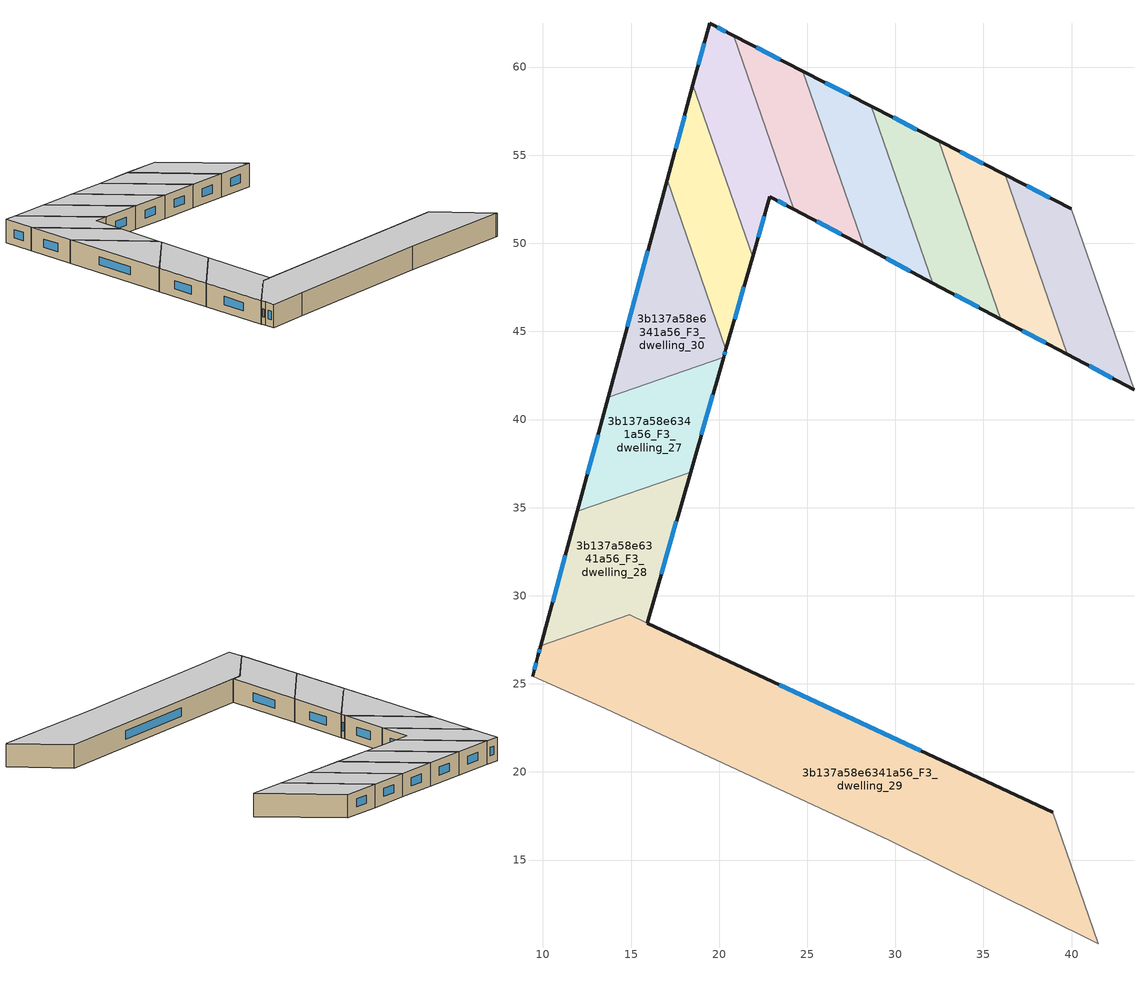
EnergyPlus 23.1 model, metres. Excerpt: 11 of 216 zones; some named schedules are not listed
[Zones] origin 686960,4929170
3b137a58e6341a56_F3_dwelling_20
 floor to 3b137a58e6341a56_F2_dwelling_20 (EU_floor_Construction): 39.97,51.96 43.54,41.68 39.76,43.69 36.22,53.89 z9
 wall outside (EU_wall_Construction): 39.97,51.96 36.22,53.89 / 39.76,43.69 43.54,41.68 z9:12
 wall to 3b137a58e6341a56_F3_dwelling_21 (EU_wall_Construction): 36.22,53.89 39.76,43.69 z9:12
 wall to 3b137a58e6341a56_F3_dwelling_19 (EU_wall_Construction): 43.54,41.68 39.97,51.96 z9:12
 window (EU_Window_Construction): 38.75,52.59 37.44,53.26 / 40.99,43.04 42.31,42.34 z9.98:11.02
 ceiling to 3b137a58e6341a56_F4_dwelling_20 (EU_floor_Construction): 43.54,41.68 39.97,51.96 36.22,53.89 39.76,43.69 z12
3b137a58e6341a56_F3_dwelling_21
 floor to 3b137a58e6341a56_F2_dwelling_21 (EU_floor_Construction): 36.22,53.89 39.76,43.69 35.97,45.7 32.46,55.82 z9
 wall outside (EU_wall_Construction): 36.22,53.89 32.46,55.82 / 35.97,45.7 39.76,43.69 z9:12
 wall to 3b137a58e6341a56_F3_dwelling_22 (EU_wall_Construction): 32.46,55.82 35.97,45.7 z9:12
 window (EU_Window_Construction): 35,54.51 33.68,55.19 / 37.21,45.05 38.53,44.34 z9.98:11.02
 ceiling to 3b137a58e6341a56_F4_dwelling_21 (EU_floor_Construction): 39.76,43.69 36.22,53.89 32.46,55.82 35.97,45.7 z12
3b137a58e6341a56_F3_dwelling_22
 floor to 3b137a58e6341a56_F2_dwelling_22 (EU_floor_Construction): 32.46,55.82 35.97,45.7 32.12,47.74 28.64,57.78 z9
 wall outside (EU_wall_Construction): 32.46,55.82 28.64,57.78 / 32.12,47.74 35.97,45.7 z9:12
 wall to 3b137a58e6341a56_F3_dwelling_23 (EU_wall_Construction): 28.64,57.78 32.12,47.74 z9:12
 window (EU_Window_Construction): 31.22,56.45 29.88,57.14 / 33.37,47.08 34.72,46.36 z9.98:11.02
 ceiling to 3b137a58e6341a56_F4_dwelling_22 (EU_floor_Construction): 35.97,45.7 32.46,55.82 28.64,57.78 32.12,47.74 z12
3b137a58e6341a56_F3_dwelling_23
 floor to 3b137a58e6341a56_F2_dwelling_23 (EU_floor_Construction): 28.64,57.78 32.12,47.74 28.2,49.82 24.75,59.77 z9
 wall outside (EU_wall_Construction): 28.64,57.78 24.75,59.77 / 28.2,49.82 32.12,47.74 z9:12
 wall to 3b137a58e6341a56_F3_dwelling_24 (EU_wall_Construction): 24.75,59.77 28.2,49.82 z9:12
 window (EU_Window_Construction): 27.37,58.43 26.01,59.12 / 29.48,49.14 30.85,48.42 z9.98:11.02
 ceiling to 3b137a58e6341a56_F4_dwelling_23 (EU_floor_Construction): 32.12,47.74 28.64,57.78 24.75,59.77 28.2,49.82 z12
3b137a58e6341a56_F3_dwelling_24
 floor to 3b137a58e6341a56_F2_dwelling_24 (EU_floor_Construction): 24.75,59.77 28.2,49.82 24.24,51.92 20.81,61.79 z9
 wall outside (EU_wall_Construction): 24.75,59.77 20.81,61.79 / 24.24,51.92 28.2,49.82 z9:12
 wall to 3b137a58e6341a56_F3_dwelling_25 (EU_wall_Construction): 20.81,61.79 24.24,51.92 z9:12
 window (EU_Window_Construction): 23.47,60.43 22.09,61.13 / 25.53,51.24 26.91,50.5 z9.98:11.02
 ceiling to 3b137a58e6341a56_F4_dwelling_24 (EU_floor_Construction): 28.2,49.82 24.75,59.77 20.81,61.79 24.24,51.92 z12
3b137a58e6341a56_F3_dwelling_25
 floor to 3b137a58e6341a56_F2_dwelling_25 (EU_floor_Construction): 20.81,61.79 24.24,51.92 22.88,52.64 21.9,49.23 18.51,58.99 19.46,62.48 z9
 wall outside (EU_wall_Construction): 21.9,49.23 22.88,52.64 24.24,51.92 / 20.81,61.79 19.46,62.48 18.51,58.99 z9:12
 wall to 3b137a58e6341a56_F3_dwelling_26 (EU_wall_Construction): 18.51,58.99 21.9,49.23 z9:12
 window (EU_Window_Construction): 22.22,50.34 22.56,51.53 / 19.15,61.35 18.82,60.12 / 20.37,62.02 19.9,62.26 / 23.32,52.41 23.8,52.16 z9.98:11.02
 ceiling to 3b137a58e6341a56_F4_dwelling_25 (EU_floor_Construction): 21.9,49.23 22.88,52.64 24.24,51.92 20.81,61.79 19.46,62.48 18.51,58.99 z12
3b137a58e6341a56_F3_dwelling_26
 floor to 3b137a58e6341a56_F2_dwelling_26 (EU_floor_Construction): 18.51,58.99 21.9,49.23 20.39,43.99 17.05,53.6 z9
 wall outside (EU_wall_Construction): 18.51,58.99 17.05,53.6 / 20.39,43.99 21.9,49.23 z9:12
 wall to 3b137a58e6341a56_F3_dwelling_30 (EU_wall_Construction): 17.05,53.6 20.39,43.99 z9:12
 window (EU_Window_Construction): 18.04,57.24 17.53,55.35 / 20.88,45.69 21.41,47.53 z9.98:11.02
 ceiling to 3b137a58e6341a56_F4_dwelling_26 (EU_floor_Construction): 20.39,43.99 21.9,49.23 18.51,58.99 17.05,53.6 z12
3b137a58e6341a56_F3_dwelling_27
 floor to 3b137a58e6341a56_F2_dwelling_27 (EU_floor_Construction): 20.25,43.53 18.38,37.02 11.94,34.78 13.7,41.25 z9
 wall outside (EU_wall_Construction): 13.7,41.25 11.94,34.78 / 18.38,37.02 20.25,43.53 z9:12
 wall to 3b137a58e6341a56_F3_dwelling_28 (EU_wall_Construction): 11.94,34.78 18.38,37.02 z9:12
 wall to 3b137a58e6341a56_F3_dwelling_30 (EU_wall_Construction): 20.25,43.53 13.7,41.25 z9:12
 window (EU_Window_Construction): 13.13,39.15 12.51,36.89 / 18.99,39.13 19.64,41.41 z9.98:11.02
 ceiling to 3b137a58e6341a56_F4_dwelling_27 (EU_floor_Construction): 18.38,37.02 20.25,43.53 13.7,41.25 11.94,34.78 z12
3b137a58e6341a56_F3_dwelling_28
 floor to 3b137a58e6341a56_F2_dwelling_28 (EU_floor_Construction): 18.38,37.02 15.91,28.45 14.92,28.91 9.87,27.16 11.94,34.78 z9
 wall outside (EU_wall_Construction): 11.94,34.78 9.87,27.16 / 15.91,28.45 18.38,37.02 z9:12
 wall to 3b137a58e6341a56_F3_dwelling_29 (EU_wall_Construction): 9.87,27.16 14.91,28.91 / 14.92,28.91 15.91,28.45 z9:12
 window (EU_Window_Construction): 11.27,32.3 10.54,29.64 / 16.71,31.23 17.58,34.23 z9.98:11.02
 ceiling to 3b137a58e6341a56_F4_dwelling_28 (EU_floor_Construction): 15.91,28.45 18.38,37.02 11.94,34.78 9.87,27.16 14.92,28.91 z12
3b137a58e6341a56_F3_dwelling_29
 floor to 3b137a58e6341a56_F2_dwelling_29 (EU_floor_Construction): 38.93,17.7 41.52,10.25 41.39,10.32 29.66,16.13 13.56,23.58 9.41,25.42 9.71,26.57 9.87,27.16 14.91,28.91 z9
 wall outside (EU_wall_Construction): 9.87,27.16 9.71,26.57 9.41,25.42 / 38.93,17.7 15.91,28.45 z9:12
 wall adiabatic (EU_wall_Construction): 9.41,25.42 13.56,23.58 29.66,16.13 41.39,10.32 41.52,10.25 z9:12
 wall to 3b137a58e6341a56_F3_dwelling_17 (EU_wall_Construction): 41.52,10.25 38.93,17.7 z9:12
 window (EU_Window_Construction): 9.61,26.19 9.51,25.8 / 9.82,26.97 9.76,26.76 / 31.45,21.2 23.4,24.95 z9.98:11.02
 ceiling to 3b137a58e6341a56_F4_dwelling_29 (EU_floor_Construction): 41.52,10.25 38.93,17.7 14.91,28.91 9.87,27.16 9.71,26.57 9.41,25.42 13.56,23.58 29.66,16.13 41.39,10.32 z12
3b137a58e6341a56_F3_dwelling_30
 floor to 3b137a58e6341a56_F2_dwelling_30 (EU_floor_Construction): 17.05,53.6 20.39,43.99 20.25,43.53 13.7,41.25 z9
 wall outside (EU_wall_Construction): 17.05,53.6 13.7,41.25 / 20.25,43.53 20.39,43.99 z9:12
 window (EU_Window_Construction): 15.96,49.59 14.79,45.27 / 20.3,43.68 20.34,43.84 z9.98:11.02
 ceiling to 3b137a58e6341a56_F4_dwelling_30 (EU_floor_Construction): 20.25,43.53 20.39,43.99 17.05,53.6 13.7,41.25 z12
[Building]
EU S2 Campaign: North Axis=0; Terrain=City; Solar Distribution=FullExterior
[Site:Location]
Bologna: Latitude=44.5; Longitude=11.25; Time Zone=1; Elevation=37
[SizingPeriod:WeatherFileDays]
AnnualSizingPeriod: Begin Month=1; Begin Day of Month=1; End Month=12; End Day of Month=31; Day of Week for Start Day=Monday; Use Weather File Daylight Saving Period=No; Use Weather File Rain and Snow Indicators=No
[MATERIAL]
EU_InternalMass_Material: Roughness=MediumRough; Thickness=0.1; Conductivity=1; Density=1800; Specific Heat=900; Thermal Absorptance=0.9; Solar Absorptance=0.7; Visible Absorptance=0.7
[MATERIAL:NOMASS] Roughness=MediumRough; Thermal Absorptance=0.9; Solar Absorptance=0.7; Visible Absorptance=0.7
Name | Thermal Resistance
EU_wall_NoMass | 0.905828
EU_floor_NoMass | 0.67114
[WINDOWMATERIAL:SIMPLEGLAZINGSYSTEM]
EU_Window_SimpleGlazing: UFactor=4.52486; Solar Heat Gain Coefficient=0.85; Visible Transmittance=0.85
[CONSTRUCTION]
EU_wall_Construction: EU_wall_NoMass
EU_floor_Construction: EU_floor_NoMass
EU_Window_Construction: EU_Window_SimpleGlazing
EU_InternalMass_Construction: EU_InternalMass_Material
[ZONE] Type=1; Multiplier=1; Ceiling Height=autocalculate; Floor Area=autocalculate; Part of Total Floor Area=Yes
Name | Volume
3b137a58e6341a56_F0_dwelling_0; 3b137a58e6341a56_F1_dwelling_0; 3b137a58e6341a56_F2_dwelling_0; 3b137a58e6341a56_F3_dwelling_0; 3b137a58e6341a56_F4_dwelling_0; 3b137a58e6341a56_F5_dwelling_0 | 167.907
3b137a58e6341a56_F6_dwelling_0 | 108.262
3b137a58e6341a56_F0_dwelling_1; 3b137a58e6341a56_F1_dwelling_1; 3b137a58e6341a56_F2_dwelling_1; 3b137a58e6341a56_F3_dwelling_1; 3b137a58e6341a56_F4_dwelling_1; 3b137a58e6341a56_F5_dwelling_1 | 167.912
3b137a58e6341a56_F6_dwelling_1 | 106.897
3b137a58e6341a56_F6_dwelling_10 | 123.267
3b137a58e6341a56_F0_dwelling_2; 3b137a58e6341a56_F1_dwelling_2; 3b137a58e6341a56_F2_dwelling_2; 3b137a58e6341a56_F3_dwelling_2; 3b137a58e6341a56_F4_dwelling_2; 3b137a58e6341a56_F5_dwelling_2 | 167.9
3b137a58e6341a56_F6_dwelling_2 | 112.59
3b137a58e6341a56_F3_dwelling_20 | 94.6941
3b137a58e6341a56_F3_dwelling_21 | 94.1689
3b137a58e6341a56_F3_dwelling_22 | 95.0647
3b137a58e6341a56_F3_dwelling_23 | 95.7393
3b137a58e6341a56_F3_dwelling_24 | 96.1509
3b137a58e6341a56_F3_dwelling_25 | 96.5222
3b137a58e6341a56_F3_dwelling_26 | 96.739
3b137a58e6341a56_F3_dwelling_27 | 114.238
3b137a58e6341a56_F3_dwelling_28 | 133.433
3b137a58e6341a56_F3_dwelling_29 | 514.441
3b137a58e6341a56_F0_dwelling_3; 3b137a58e6341a56_F1_dwelling_3; 3b137a58e6341a56_F2_dwelling_3; 3b137a58e6341a56_F3_dwelling_3; 3b137a58e6341a56_F4_dwelling_3; 3b137a58e6341a56_F5_dwelling_3; 3b137a58e6341a56_F0_dwelling_5; 3b137a58e6341a56_F1_dwelling_5; 3b137a58e6341a56_F2_dwelling_5; 3b137a58e6341a56_F3_dwelling_5; 3b137a58e6341a56_F4_dwelling_5; 3b137a58e6341a56_F5_dwelling_5 | 167.914
3b137a58e6341a56_F6_dwelling_3 | 113.398
3b137a58e6341a56_F3_dwelling_30 | 114.262
3b137a58e6341a56_F0_dwelling_4; 3b137a58e6341a56_F1_dwelling_4; 3b137a58e6341a56_F2_dwelling_4; 3b137a58e6341a56_F3_dwelling_4; 3b137a58e6341a56_F4_dwelling_4; 3b137a58e6341a56_F5_dwelling_4 | 167.882
3b137a58e6341a56_F6_dwelling_4 | 121.302
3b137a58e6341a56_F6_dwelling_5 | 120.108
3b137a58e6341a56_F0_dwelling_6; 3b137a58e6341a56_F1_dwelling_6; 3b137a58e6341a56_F2_dwelling_6; 3b137a58e6341a56_F3_dwelling_6; 3b137a58e6341a56_F4_dwelling_6; 3b137a58e6341a56_F5_dwelling_6 | 167.893
3b137a58e6341a56_F6_dwelling_6 | 120.806
3b137a58e6341a56_F0_dwelling_7; 3b137a58e6341a56_F1_dwelling_7; 3b137a58e6341a56_F2_dwelling_7; 3b137a58e6341a56_F3_dwelling_7; 3b137a58e6341a56_F4_dwelling_7; 3b137a58e6341a56_F5_dwelling_7 | 167.877
3b137a58e6341a56_F6_dwelling_7 | 117.447
3b137a58e6341a56_F6_dwelling_8 | 120.493
3b137a58e6341a56_F6_dwelling_9 | 118.754
[INTERNALMASS] Construction=EU_InternalMass_Construction
Name | Zone or ZoneList | Surface Area
3b137a58e6341a56_F0_dwelling_0_EU_InternalMass | 3b137a58e6341a56_F0_dwelling_0 | 55.9705
3b137a58e6341a56_F0_dwelling_1_EU_InternalMass | 3b137a58e6341a56_F0_dwelling_1 | 55.9655
3b137a58e6341a56_F0_dwelling_2_EU_InternalMass | 3b137a58e6341a56_F0_dwelling_2 | 55.9679
3b137a58e6341a56_F0_dwelling_3_EU_InternalMass | 3b137a58e6341a56_F0_dwelling_3 | 55.9704
3b137a58e6341a56_F0_dwelling_4_EU_InternalMass | 3b137a58e6341a56_F0_dwelling_4 | 55.9579
3b137a58e6341a56_F0_dwelling_5_EU_InternalMass | 3b137a58e6341a56_F0_dwelling_5 | 55.9728
3b137a58e6341a56_F0_dwelling_6_EU_InternalMass | 3b137a58e6341a56_F0_dwelling_6 | 55.9654
3b137a58e6341a56_F0_dwelling_7_EU_InternalMass | 3b137a58e6341a56_F0_dwelling_7 | 55.9592
3b137a58e6341a56_F1_dwelling_0_EU_InternalMass | 3b137a58e6341a56_F1_dwelling_0 | 55.9705
3b137a58e6341a56_F1_dwelling_1_EU_InternalMass | 3b137a58e6341a56_F1_dwelling_1 | 55.9655
3b137a58e6341a56_F1_dwelling_2_EU_InternalMass | 3b137a58e6341a56_F1_dwelling_2 | 55.9679
3b137a58e6341a56_F1_dwelling_3_EU_InternalMass | 3b137a58e6341a56_F1_dwelling_3 | 55.9704
3b137a58e6341a56_F1_dwelling_4_EU_InternalMass | 3b137a58e6341a56_F1_dwelling_4 | 55.9579
3b137a58e6341a56_F1_dwelling_5_EU_InternalMass | 3b137a58e6341a56_F1_dwelling_5 | 55.9728
3b137a58e6341a56_F1_dwelling_6_EU_InternalMass | 3b137a58e6341a56_F1_dwelling_6 | 55.9654
3b137a58e6341a56_F1_dwelling_7_EU_InternalMass | 3b137a58e6341a56_F1_dwelling_7 | 55.9592
3b137a58e6341a56_F2_dwelling_0_EU_InternalMass | 3b137a58e6341a56_F2_dwelling_0 | 55.9705
3b137a58e6341a56_F2_dwelling_1_EU_InternalMass | 3b137a58e6341a56_F2_dwelling_1 | 55.9655
3b137a58e6341a56_F2_dwelling_2_EU_InternalMass | 3b137a58e6341a56_F2_dwelling_2 | 55.9679
3b137a58e6341a56_F2_dwelling_3_EU_InternalMass | 3b137a58e6341a56_F2_dwelling_3 | 55.9704
3b137a58e6341a56_F2_dwelling_4_EU_InternalMass | 3b137a58e6341a56_F2_dwelling_4 | 55.9579
3b137a58e6341a56_F2_dwelling_5_EU_InternalMass | 3b137a58e6341a56_F2_dwelling_5 | 55.9728
3b137a58e6341a56_F2_dwelling_6_EU_InternalMass | 3b137a58e6341a56_F2_dwelling_6 | 55.9654
3b137a58e6341a56_F2_dwelling_7_EU_InternalMass | 3b137a58e6341a56_F2_dwelling_7 | 55.9592
3b137a58e6341a56_F3_dwelling_0_EU_InternalMass | 3b137a58e6341a56_F3_dwelling_0 | 55.9705
3b137a58e6341a56_F3_dwelling_1_EU_InternalMass | 3b137a58e6341a56_F3_dwelling_1 | 55.9655
3b137a58e6341a56_F3_dwelling_2_EU_InternalMass | 3b137a58e6341a56_F3_dwelling_2 | 55.9679
3b137a58e6341a56_F3_dwelling_3_EU_InternalMass | 3b137a58e6341a56_F3_dwelling_3 | 55.9704
3b137a58e6341a56_F3_dwelling_4_EU_InternalMass | 3b137a58e6341a56_F3_dwelling_4 | 55.9579
3b137a58e6341a56_F3_dwelling_5_EU_InternalMass | 3b137a58e6341a56_F3_dwelling_5 | 55.9728
3b137a58e6341a56_F3_dwelling_6_EU_InternalMass | 3b137a58e6341a56_F3_dwelling_6 | 55.9654
3b137a58e6341a56_F3_dwelling_7_EU_InternalMass | 3b137a58e6341a56_F3_dwelling_7 | 55.9592
3b137a58e6341a56_F3_dwelling_20_EU_InternalMass | 3b137a58e6341a56_F3_dwelling_20 | 31.5648
3b137a58e6341a56_F3_dwelling_21_EU_InternalMass | 3b137a58e6341a56_F3_dwelling_21 | 31.3897
3b137a58e6341a56_F3_dwelling_22_EU_InternalMass | 3b137a58e6341a56_F3_dwelling_22 | 31.6881
3b137a58e6341a56_F3_dwelling_23_EU_InternalMass | 3b137a58e6341a56_F3_dwelling_23 | 31.9131
3b137a58e6341a56_F3_dwelling_24_EU_InternalMass | 3b137a58e6341a56_F3_dwelling_24 | 32.0505
3b137a58e6341a56_F3_dwelling_25_EU_InternalMass | 3b137a58e6341a56_F3_dwelling_25 | 32.1735
3b137a58e6341a56_F3_dwelling_26_EU_InternalMass | 3b137a58e6341a56_F3_dwelling_26 | 32.2462
3b137a58e6341a56_F3_dwelling_27_EU_InternalMass | 3b137a58e6341a56_F3_dwelling_27 | 38.0775
3b137a58e6341a56_F3_dwelling_28_EU_InternalMass | 3b137a58e6341a56_F3_dwelling_28 | 44.4776
3b137a58e6341a56_F3_dwelling_29_EU_InternalMass | 3b137a58e6341a56_F3_dwelling_29 | 171.512
3b137a58e6341a56_F3_dwelling_30_EU_InternalMass | 3b137a58e6341a56_F3_dwelling_30 | 38.0895
3b137a58e6341a56_F4_dwelling_0_EU_InternalMass | 3b137a58e6341a56_F4_dwelling_0 | 55.9705
3b137a58e6341a56_F4_dwelling_1_EU_InternalMass | 3b137a58e6341a56_F4_dwelling_1 | 55.9655
3b137a58e6341a56_F4_dwelling_2_EU_InternalMass | 3b137a58e6341a56_F4_dwelling_2 | 55.9679
3b137a58e6341a56_F4_dwelling_3_EU_InternalMass | 3b137a58e6341a56_F4_dwelling_3 | 55.9704
3b137a58e6341a56_F4_dwelling_4_EU_InternalMass | 3b137a58e6341a56_F4_dwelling_4 | 55.9579
3b137a58e6341a56_F4_dwelling_5_EU_InternalMass | 3b137a58e6341a56_F4_dwelling_5 | 55.9728
3b137a58e6341a56_F4_dwelling_6_EU_InternalMass | 3b137a58e6341a56_F4_dwelling_6 | 55.9654
3b137a58e6341a56_F4_dwelling_7_EU_InternalMass | 3b137a58e6341a56_F4_dwelling_7 | 55.9592
3b137a58e6341a56_F5_dwelling_0_EU_InternalMass | 3b137a58e6341a56_F5_dwelling_0 | 55.9705
3b137a58e6341a56_F5_dwelling_1_EU_InternalMass | 3b137a58e6341a56_F5_dwelling_1 | 55.9655
3b137a58e6341a56_F5_dwelling_2_EU_InternalMass | 3b137a58e6341a56_F5_dwelling_2 | 55.9679
3b137a58e6341a56_F5_dwelling_3_EU_InternalMass | 3b137a58e6341a56_F5_dwelling_3 | 55.9704
3b137a58e6341a56_F5_dwelling_4_EU_InternalMass | 3b137a58e6341a56_F5_dwelling_4 | 55.9579
3b137a58e6341a56_F5_dwelling_5_EU_InternalMass | 3b137a58e6341a56_F5_dwelling_5 | 55.9728
3b137a58e6341a56_F5_dwelling_6_EU_InternalMass | 3b137a58e6341a56_F5_dwelling_6 | 55.9654
3b137a58e6341a56_F5_dwelling_7_EU_InternalMass | 3b137a58e6341a56_F5_dwelling_7 | 55.9592
3b137a58e6341a56_F6_dwelling_0_EU_InternalMass | 3b137a58e6341a56_F6_dwelling_0 | 36.0814
3b137a58e6341a56_F6_dwelling_1_EU_InternalMass | 3b137a58e6341a56_F6_dwelling_1 | 35.634
3b137a58e6341a56_F6_dwelling_2_EU_InternalMass | 3b137a58e6341a56_F6_dwelling_2 | 37.5308
3b137a58e6341a56_F6_dwelling_3_EU_InternalMass | 3b137a58e6341a56_F6_dwelling_3 | 37.8028
3b137a58e6341a56_F6_dwelling_4_EU_InternalMass | 3b137a58e6341a56_F6_dwelling_4 | 40.4342
3b137a58e6341a56_F6_dwelling_5_EU_InternalMass | 3b137a58e6341a56_F6_dwelling_5 | 40.0361
3b137a58e6341a56_F6_dwelling_6_EU_InternalMass | 3b137a58e6341a56_F6_dwelling_6 | 40.2693
3b137a58e6341a56_F6_dwelling_7_EU_InternalMass | 3b137a58e6341a56_F6_dwelling_7 | 39.1488
3b137a58e6341a56_F6_dwelling_8_EU_InternalMass | 3b137a58e6341a56_F6_dwelling_8 | 40.1645
3b137a58e6341a56_F6_dwelling_9_EU_InternalMass | 3b137a58e6341a56_F6_dwelling_9 | 39.5847
3b137a58e6341a56_F6_dwelling_10_EU_InternalMass | 3b137a58e6341a56_F6_dwelling_10 | 41.0892
[OTHEREQUIPMENT] Fuel Type=Electricity; Design Level Calculation Method=Watts/Area; Power per Zone Floor Area=1; Fraction Latent=0; Fraction Radiant=0; Fraction Lost=0; Carbon Dioxide Generation Rate=0; EndUse Subcategory=EU_Step8_InternalGains
Name | Zone or ZoneList or Space or SpaceList | Schedule
EU_Step8_InternalGain_3b137a58e6341a56_F0_dwelling_0_f000 | 3b137a58e6341a56_F0_dwelling_0 | EU_Step8_GainSchedule_3b137a58e6341a56_F0_dwelling_0_f000
EU_Step8_InternalGain_3b137a58e6341a56_F0_dwelling_1_f000 | 3b137a58e6341a56_F0_dwelling_1 | EU_Step8_GainSchedule_3b137a58e6341a56_F0_dwelling_1_f000
EU_Step8_InternalGain_3b137a58e6341a56_F0_dwelling_2_f000 | 3b137a58e6341a56_F0_dwelling_2 | EU_Step8_GainSchedule_3b137a58e6341a56_F0_dwelling_2_f000
EU_Step8_InternalGain_3b137a58e6341a56_F0_dwelling_3_f000 | 3b137a58e6341a56_F0_dwelling_3 | EU_Step8_GainSchedule_3b137a58e6341a56_F0_dwelling_3_f000
EU_Step8_InternalGain_3b137a58e6341a56_F0_dwelling_4_f000 | 3b137a58e6341a56_F0_dwelling_4 | EU_Step8_GainSchedule_3b137a58e6341a56_F0_dwelling_4_f000
EU_Step8_InternalGain_3b137a58e6341a56_F0_dwelling_5_f000 | 3b137a58e6341a56_F0_dwelling_5 | EU_Step8_GainSchedule_3b137a58e6341a56_F0_dwelling_5_f000
EU_Step8_InternalGain_3b137a58e6341a56_F0_dwelling_6_f000 | 3b137a58e6341a56_F0_dwelling_6 | EU_Step8_GainSchedule_3b137a58e6341a56_F0_dwelling_6_f000
EU_Step8_InternalGain_3b137a58e6341a56_F0_dwelling_7_f000 | 3b137a58e6341a56_F0_dwelling_7 | EU_Step8_GainSchedule_3b137a58e6341a56_F0_dwelling_7_f000
EU_Step8_InternalGain_3b137a58e6341a56_F1_dwelling_0_f000 | 3b137a58e6341a56_F1_dwelling_0 | EU_Step8_GainSchedule_3b137a58e6341a56_F1_dwelling_0_f000
EU_Step8_InternalGain_3b137a58e6341a56_F1_dwelling_1_f000 | 3b137a58e6341a56_F1_dwelling_1 | EU_Step8_GainSchedule_3b137a58e6341a56_F1_dwelling_1_f000
EU_Step8_InternalGain_3b137a58e6341a56_F1_dwelling_2_f000 | 3b137a58e6341a56_F1_dwelling_2 | EU_Step8_GainSchedule_3b137a58e6341a56_F1_dwelling_2_f000
EU_Step8_InternalGain_3b137a58e6341a56_F1_dwelling_3_f000 | 3b137a58e6341a56_F1_dwelling_3 | EU_Step8_GainSchedule_3b137a58e6341a56_F1_dwelling_3_f000
EU_Step8_InternalGain_3b137a58e6341a56_F1_dwelling_4_f000 | 3b137a58e6341a56_F1_dwelling_4 | EU_Step8_GainSchedule_3b137a58e6341a56_F1_dwelling_4_f000
EU_Step8_InternalGain_3b137a58e6341a56_F1_dwelling_5_f000 | 3b137a58e6341a56_F1_dwelling_5 | EU_Step8_GainSchedule_3b137a58e6341a56_F1_dwelling_5_f000
EU_Step8_InternalGain_3b137a58e6341a56_F1_dwelling_6_f000 | 3b137a58e6341a56_F1_dwelling_6 | EU_Step8_GainSchedule_3b137a58e6341a56_F1_dwelling_6_f000
EU_Step8_InternalGain_3b137a58e6341a56_F1_dwelling_7_f000 | 3b137a58e6341a56_F1_dwelling_7 | EU_Step8_GainSchedule_3b137a58e6341a56_F1_dwelling_7_f000
EU_Step8_InternalGain_3b137a58e6341a56_F2_dwelling_0_f000 | 3b137a58e6341a56_F2_dwelling_0 | EU_Step8_GainSchedule_3b137a58e6341a56_F2_dwelling_0_f000
EU_Step8_InternalGain_3b137a58e6341a56_F2_dwelling_1_f000 | 3b137a58e6341a56_F2_dwelling_1 | EU_Step8_GainSchedule_3b137a58e6341a56_F2_dwelling_1_f000
EU_Step8_InternalGain_3b137a58e6341a56_F2_dwelling_2_f000 | 3b137a58e6341a56_F2_dwelling_2 | EU_Step8_GainSchedule_3b137a58e6341a56_F2_dwelling_2_f000
EU_Step8_InternalGain_3b137a58e6341a56_F2_dwelling_3_f000 | 3b137a58e6341a56_F2_dwelling_3 | EU_Step8_GainSchedule_3b137a58e6341a56_F2_dwelling_3_f000
EU_Step8_InternalGain_3b137a58e6341a56_F2_dwelling_4_f000 | 3b137a58e6341a56_F2_dwelling_4 | EU_Step8_GainSchedule_3b137a58e6341a56_F2_dwelling_4_f000
EU_Step8_InternalGain_3b137a58e6341a56_F2_dwelling_5_f000 | 3b137a58e6341a56_F2_dwelling_5 | EU_Step8_GainSchedule_3b137a58e6341a56_F2_dwelling_5_f000
EU_Step8_InternalGain_3b137a58e6341a56_F2_dwelling_6_f000 | 3b137a58e6341a56_F2_dwelling_6 | EU_Step8_GainSchedule_3b137a58e6341a56_F2_dwelling_6_f000
EU_Step8_InternalGain_3b137a58e6341a56_F2_dwelling_7_f000 | 3b137a58e6341a56_F2_dwelling_7 | EU_Step8_GainSchedule_3b137a58e6341a56_F2_dwelling_7_f000
EU_Step8_InternalGain_3b137a58e6341a56_F3_dwelling_0_f000 | 3b137a58e6341a56_F3_dwelling_0 | EU_Step8_GainSchedule_3b137a58e6341a56_F3_dwelling_0_f000
EU_Step8_InternalGain_3b137a58e6341a56_F3_dwelling_1_f000 | 3b137a58e6341a56_F3_dwelling_1 | EU_Step8_GainSchedule_3b137a58e6341a56_F3_dwelling_1_f000
EU_Step8_InternalGain_3b137a58e6341a56_F3_dwelling_2_f000 | 3b137a58e6341a56_F3_dwelling_2 | EU_Step8_GainSchedule_3b137a58e6341a56_F3_dwelling_2_f000
EU_Step8_InternalGain_3b137a58e6341a56_F3_dwelling_3_f000 | 3b137a58e6341a56_F3_dwelling_3 | EU_Step8_GainSchedule_3b137a58e6341a56_F3_dwelling_3_f000
EU_Step8_InternalGain_3b137a58e6341a56_F3_dwelling_4_f000 | 3b137a58e6341a56_F3_dwelling_4 | EU_Step8_GainSchedule_3b137a58e6341a56_F3_dwelling_4_f000
EU_Step8_InternalGain_3b137a58e6341a56_F3_dwelling_5_f000 | 3b137a58e6341a56_F3_dwelling_5 | EU_Step8_GainSchedule_3b137a58e6341a56_F3_dwelling_5_f000
EU_Step8_InternalGain_3b137a58e6341a56_F3_dwelling_6_f000 | 3b137a58e6341a56_F3_dwelling_6 | EU_Step8_GainSchedule_3b137a58e6341a56_F3_dwelling_6_f000
EU_Step8_InternalGain_3b137a58e6341a56_F3_dwelling_7_f000 | 3b137a58e6341a56_F3_dwelling_7 | EU_Step8_GainSchedule_3b137a58e6341a56_F3_dwelling_7_f000
EU_Step8_InternalGain_3b137a58e6341a56_F3_dwelling_20_f000 | 3b137a58e6341a56_F3_dwelling_20 | EU_Step8_GainSchedule_3b137a58e6341a56_F3_dwelling_20_f000
EU_Step8_InternalGain_3b137a58e6341a56_F3_dwelling_21_f000 | 3b137a58e6341a56_F3_dwelling_21 | EU_Step8_GainSchedule_3b137a58e6341a56_F3_dwelling_21_f000
EU_Step8_InternalGain_3b137a58e6341a56_F3_dwelling_22_f000 | 3b137a58e6341a56_F3_dwelling_22 | EU_Step8_GainSchedule_3b137a58e6341a56_F3_dwelling_22_f000
EU_Step8_InternalGain_3b137a58e6341a56_F3_dwelling_23_f000 | 3b137a58e6341a56_F3_dwelling_23 | EU_Step8_GainSchedule_3b137a58e6341a56_F3_dwelling_23_f000
EU_Step8_InternalGain_3b137a58e6341a56_F3_dwelling_24_f000 | 3b137a58e6341a56_F3_dwelling_24 | EU_Step8_GainSchedule_3b137a58e6341a56_F3_dwelling_24_f000
EU_Step8_InternalGain_3b137a58e6341a56_F3_dwelling_25_f000 | 3b137a58e6341a56_F3_dwelling_25 | EU_Step8_GainSchedule_3b137a58e6341a56_F3_dwelling_25_f000
EU_Step8_InternalGain_3b137a58e6341a56_F3_dwelling_26_f000 | 3b137a58e6341a56_F3_dwelling_26 | EU_Step8_GainSchedule_3b137a58e6341a56_F3_dwelling_26_f000
EU_Step8_InternalGain_3b137a58e6341a56_F3_dwelling_27_f000 | 3b137a58e6341a56_F3_dwelling_27 | EU_Step8_GainSchedule_3b137a58e6341a56_F3_dwelling_27_f000
EU_Step8_InternalGain_3b137a58e6341a56_F3_dwelling_28_f000 | 3b137a58e6341a56_F3_dwelling_28 | EU_Step8_GainSchedule_3b137a58e6341a56_F3_dwelling_28_f000
EU_Step8_InternalGain_3b137a58e6341a56_F3_dwelling_29_f000 | 3b137a58e6341a56_F3_dwelling_29 | EU_Step8_GainSchedule_3b137a58e6341a56_F3_dwelling_29_f000
EU_Step8_InternalGain_3b137a58e6341a56_F3_dwelling_30_f000 | 3b137a58e6341a56_F3_dwelling_30 | EU_Step8_GainSchedule_3b137a58e6341a56_F3_dwelling_30_f000
EU_Step8_InternalGain_3b137a58e6341a56_F4_dwelling_0_f000 | 3b137a58e6341a56_F4_dwelling_0 | EU_Step8_GainSchedule_3b137a58e6341a56_F4_dwelling_0_f000
EU_Step8_InternalGain_3b137a58e6341a56_F4_dwelling_1_f000 | 3b137a58e6341a56_F4_dwelling_1 | EU_Step8_GainSchedule_3b137a58e6341a56_F4_dwelling_1_f000
EU_Step8_InternalGain_3b137a58e6341a56_F4_dwelling_2_f000 | 3b137a58e6341a56_F4_dwelling_2 | EU_Step8_GainSchedule_3b137a58e6341a56_F4_dwelling_2_f000
EU_Step8_InternalGain_3b137a58e6341a56_F4_dwelling_3_f000 | 3b137a58e6341a56_F4_dwelling_3 | EU_Step8_GainSchedule_3b137a58e6341a56_F4_dwelling_3_f000
EU_Step8_InternalGain_3b137a58e6341a56_F4_dwelling_4_f000 | 3b137a58e6341a56_F4_dwelling_4 | EU_Step8_GainSchedule_3b137a58e6341a56_F4_dwelling_4_f000
EU_Step8_InternalGain_3b137a58e6341a56_F4_dwelling_5_f000 | 3b137a58e6341a56_F4_dwelling_5 | EU_Step8_GainSchedule_3b137a58e6341a56_F4_dwelling_5_f000
EU_Step8_InternalGain_3b137a58e6341a56_F4_dwelling_6_f000 | 3b137a58e6341a56_F4_dwelling_6 | EU_Step8_GainSchedule_3b137a58e6341a56_F4_dwelling_6_f000
EU_Step8_InternalGain_3b137a58e6341a56_F4_dwelling_7_f000 | 3b137a58e6341a56_F4_dwelling_7 | EU_Step8_GainSchedule_3b137a58e6341a56_F4_dwelling_7_f000
EU_Step8_InternalGain_3b137a58e6341a56_F5_dwelling_0_f000 | 3b137a58e6341a56_F5_dwelling_0 | EU_Step8_GainSchedule_3b137a58e6341a56_F5_dwelling_0_f000
EU_Step8_InternalGain_3b137a58e6341a56_F5_dwelling_1_f000 | 3b137a58e6341a56_F5_dwelling_1 | EU_Step8_GainSchedule_3b137a58e6341a56_F5_dwelling_1_f000
EU_Step8_InternalGain_3b137a58e6341a56_F5_dwelling_2_f000 | 3b137a58e6341a56_F5_dwelling_2 | EU_Step8_GainSchedule_3b137a58e6341a56_F5_dwelling_2_f000
EU_Step8_InternalGain_3b137a58e6341a56_F5_dwelling_3_f000 | 3b137a58e6341a56_F5_dwelling_3 | EU_Step8_GainSchedule_3b137a58e6341a56_F5_dwelling_3_f000
EU_Step8_InternalGain_3b137a58e6341a56_F5_dwelling_4_f000 | 3b137a58e6341a56_F5_dwelling_4 | EU_Step8_GainSchedule_3b137a58e6341a56_F5_dwelling_4_f000
EU_Step8_InternalGain_3b137a58e6341a56_F5_dwelling_5_f000 | 3b137a58e6341a56_F5_dwelling_5 | EU_Step8_GainSchedule_3b137a58e6341a56_F5_dwelling_5_f000
EU_Step8_InternalGain_3b137a58e6341a56_F5_dwelling_6_f000 | 3b137a58e6341a56_F5_dwelling_6 | EU_Step8_GainSchedule_3b137a58e6341a56_F5_dwelling_6_f000
EU_Step8_InternalGain_3b137a58e6341a56_F5_dwelling_7_f000 | 3b137a58e6341a56_F5_dwelling_7 | EU_Step8_GainSchedule_3b137a58e6341a56_F5_dwelling_7_f000
EU_Step8_InternalGain_3b137a58e6341a56_F6_dwelling_0_f000 | 3b137a58e6341a56_F6_dwelling_0 | EU_Step8_GainSchedule_3b137a58e6341a56_F6_dwelling_0_f000
EU_Step8_InternalGain_3b137a58e6341a56_F6_dwelling_1_f000 | 3b137a58e6341a56_F6_dwelling_1 | EU_Step8_GainSchedule_3b137a58e6341a56_F6_dwelling_1_f000
EU_Step8_InternalGain_3b137a58e6341a56_F6_dwelling_2_f000 | 3b137a58e6341a56_F6_dwelling_2 | EU_Step8_GainSchedule_3b137a58e6341a56_F6_dwelling_2_f000
EU_Step8_InternalGain_3b137a58e6341a56_F6_dwelling_3_f000 | 3b137a58e6341a56_F6_dwelling_3 | EU_Step8_GainSchedule_3b137a58e6341a56_F6_dwelling_3_f000
EU_Step8_InternalGain_3b137a58e6341a56_F6_dwelling_4_f000 | 3b137a58e6341a56_F6_dwelling_4 | EU_Step8_GainSchedule_3b137a58e6341a56_F6_dwelling_4_f000
EU_Step8_InternalGain_3b137a58e6341a56_F6_dwelling_5_f000 | 3b137a58e6341a56_F6_dwelling_5 | EU_Step8_GainSchedule_3b137a58e6341a56_F6_dwelling_5_f000
EU_Step8_InternalGain_3b137a58e6341a56_F6_dwelling_6_f000 | 3b137a58e6341a56_F6_dwelling_6 | EU_Step8_GainSchedule_3b137a58e6341a56_F6_dwelling_6_f000
EU_Step8_InternalGain_3b137a58e6341a56_F6_dwelling_7_f000 | 3b137a58e6341a56_F6_dwelling_7 | EU_Step8_GainSchedule_3b137a58e6341a56_F6_dwelling_7_f000
EU_Step8_InternalGain_3b137a58e6341a56_F6_dwelling_8_f000 | 3b137a58e6341a56_F6_dwelling_8 | EU_Step8_GainSchedule_3b137a58e6341a56_F6_dwelling_8_f000
EU_Step8_InternalGain_3b137a58e6341a56_F6_dwelling_9_f000 | 3b137a58e6341a56_F6_dwelling_9 | EU_Step8_GainSchedule_3b137a58e6341a56_F6_dwelling_9_f000
EU_Step8_InternalGain_3b137a58e6341a56_F6_dwelling_10_f000 | 3b137a58e6341a56_F6_dwelling_10 | EU_Step8_GainSchedule_3b137a58e6341a56_F6_dwelling_10_f000
[ZONEVENTILATION:DESIGNFLOWRATE] Schedule=EU_AlwaysOn; Design Flow Rate Calculation Method=AirChanges/Hour; Air Changes per Hour=0.73129; Ventilation Type=Natural; Fan Pressure Rise=0; Fan Total Efficiency=1; Constant Term Coefficient=1; Temperature Term Coefficient=0; Velocity Term Coefficient=0; Velocity Squared Term Coefficient=0; Minimum Indoor Temperature=-100; Maximum Indoor Temperature=100; Delta Temperature=-100; Minimum Outdoor Temperature=-100; Maximum Outdoor Temperature=100; Maximum Wind Speed=40
Name | Zone or ZoneList or Space or SpaceList
EU_ConstantAir_3b137a58e6341a56_F0_dwelling_0 | 3b137a58e6341a56_F0_dwelling_0
EU_ConstantAir_3b137a58e6341a56_F0_dwelling_1 | 3b137a58e6341a56_F0_dwelling_1
EU_ConstantAir_3b137a58e6341a56_F0_dwelling_2 | 3b137a58e6341a56_F0_dwelling_2
EU_ConstantAir_3b137a58e6341a56_F0_dwelling_3 | 3b137a58e6341a56_F0_dwelling_3
EU_ConstantAir_3b137a58e6341a56_F0_dwelling_4 | 3b137a58e6341a56_F0_dwelling_4
EU_ConstantAir_3b137a58e6341a56_F0_dwelling_5 | 3b137a58e6341a56_F0_dwelling_5
EU_ConstantAir_3b137a58e6341a56_F0_dwelling_6 | 3b137a58e6341a56_F0_dwelling_6
EU_ConstantAir_3b137a58e6341a56_F0_dwelling_7 | 3b137a58e6341a56_F0_dwelling_7
EU_ConstantAir_3b137a58e6341a56_F1_dwelling_0 | 3b137a58e6341a56_F1_dwelling_0
EU_ConstantAir_3b137a58e6341a56_F1_dwelling_1 | 3b137a58e6341a56_F1_dwelling_1
EU_ConstantAir_3b137a58e6341a56_F1_dwelling_2 | 3b137a58e6341a56_F1_dwelling_2
EU_ConstantAir_3b137a58e6341a56_F1_dwelling_3 | 3b137a58e6341a56_F1_dwelling_3
EU_ConstantAir_3b137a58e6341a56_F1_dwelling_4 | 3b137a58e6341a56_F1_dwelling_4
EU_ConstantAir_3b137a58e6341a56_F1_dwelling_5 | 3b137a58e6341a56_F1_dwelling_5
EU_ConstantAir_3b137a58e6341a56_F1_dwelling_6 | 3b137a58e6341a56_F1_dwelling_6
EU_ConstantAir_3b137a58e6341a56_F1_dwelling_7 | 3b137a58e6341a56_F1_dwelling_7
EU_ConstantAir_3b137a58e6341a56_F2_dwelling_0 | 3b137a58e6341a56_F2_dwelling_0
EU_ConstantAir_3b137a58e6341a56_F2_dwelling_1 | 3b137a58e6341a56_F2_dwelling_1
EU_ConstantAir_3b137a58e6341a56_F2_dwelling_2 | 3b137a58e6341a56_F2_dwelling_2
EU_ConstantAir_3b137a58e6341a56_F2_dwelling_3 | 3b137a58e6341a56_F2_dwelling_3
EU_ConstantAir_3b137a58e6341a56_F2_dwelling_4 | 3b137a58e6341a56_F2_dwelling_4
EU_ConstantAir_3b137a58e6341a56_F2_dwelling_5 | 3b137a58e6341a56_F2_dwelling_5
EU_ConstantAir_3b137a58e6341a56_F2_dwelling_6 | 3b137a58e6341a56_F2_dwelling_6
EU_ConstantAir_3b137a58e6341a56_F2_dwelling_7 | 3b137a58e6341a56_F2_dwelling_7
EU_ConstantAir_3b137a58e6341a56_F3_dwelling_0 | 3b137a58e6341a56_F3_dwelling_0
EU_ConstantAir_3b137a58e6341a56_F3_dwelling_1 | 3b137a58e6341a56_F3_dwelling_1
EU_ConstantAir_3b137a58e6341a56_F3_dwelling_2 | 3b137a58e6341a56_F3_dwelling_2
EU_ConstantAir_3b137a58e6341a56_F3_dwelling_3 | 3b137a58e6341a56_F3_dwelling_3
EU_ConstantAir_3b137a58e6341a56_F3_dwelling_4 | 3b137a58e6341a56_F3_dwelling_4
EU_ConstantAir_3b137a58e6341a56_F3_dwelling_5 | 3b137a58e6341a56_F3_dwelling_5
EU_ConstantAir_3b137a58e6341a56_F3_dwelling_6 | 3b137a58e6341a56_F3_dwelling_6
EU_ConstantAir_3b137a58e6341a56_F3_dwelling_7 | 3b137a58e6341a56_F3_dwelling_7
EU_ConstantAir_3b137a58e6341a56_F3_dwelling_20 | 3b137a58e6341a56_F3_dwelling_20
EU_ConstantAir_3b137a58e6341a56_F3_dwelling_21 | 3b137a58e6341a56_F3_dwelling_21
EU_ConstantAir_3b137a58e6341a56_F3_dwelling_22 | 3b137a58e6341a56_F3_dwelling_22
EU_ConstantAir_3b137a58e6341a56_F3_dwelling_23 | 3b137a58e6341a56_F3_dwelling_23
EU_ConstantAir_3b137a58e6341a56_F3_dwelling_24 | 3b137a58e6341a56_F3_dwelling_24
EU_ConstantAir_3b137a58e6341a56_F3_dwelling_25 | 3b137a58e6341a56_F3_dwelling_25
EU_ConstantAir_3b137a58e6341a56_F3_dwelling_26 | 3b137a58e6341a56_F3_dwelling_26
EU_ConstantAir_3b137a58e6341a56_F3_dwelling_27 | 3b137a58e6341a56_F3_dwelling_27
EU_ConstantAir_3b137a58e6341a56_F3_dwelling_28 | 3b137a58e6341a56_F3_dwelling_28
EU_ConstantAir_3b137a58e6341a56_F3_dwelling_29 | 3b137a58e6341a56_F3_dwelling_29
EU_ConstantAir_3b137a58e6341a56_F3_dwelling_30 | 3b137a58e6341a56_F3_dwelling_30
EU_ConstantAir_3b137a58e6341a56_F4_dwelling_0 | 3b137a58e6341a56_F4_dwelling_0
EU_ConstantAir_3b137a58e6341a56_F4_dwelling_1 | 3b137a58e6341a56_F4_dwelling_1
EU_ConstantAir_3b137a58e6341a56_F4_dwelling_2 | 3b137a58e6341a56_F4_dwelling_2
EU_ConstantAir_3b137a58e6341a56_F4_dwelling_3 | 3b137a58e6341a56_F4_dwelling_3
EU_ConstantAir_3b137a58e6341a56_F4_dwelling_4 | 3b137a58e6341a56_F4_dwelling_4
EU_ConstantAir_3b137a58e6341a56_F4_dwelling_5 | 3b137a58e6341a56_F4_dwelling_5
EU_ConstantAir_3b137a58e6341a56_F4_dwelling_6 | 3b137a58e6341a56_F4_dwelling_6
EU_ConstantAir_3b137a58e6341a56_F4_dwelling_7 | 3b137a58e6341a56_F4_dwelling_7
EU_ConstantAir_3b137a58e6341a56_F5_dwelling_0 | 3b137a58e6341a56_F5_dwelling_0
EU_ConstantAir_3b137a58e6341a56_F5_dwelling_1 | 3b137a58e6341a56_F5_dwelling_1
EU_ConstantAir_3b137a58e6341a56_F5_dwelling_2 | 3b137a58e6341a56_F5_dwelling_2
EU_ConstantAir_3b137a58e6341a56_F5_dwelling_3 | 3b137a58e6341a56_F5_dwelling_3
EU_ConstantAir_3b137a58e6341a56_F5_dwelling_4 | 3b137a58e6341a56_F5_dwelling_4
EU_ConstantAir_3b137a58e6341a56_F5_dwelling_5 | 3b137a58e6341a56_F5_dwelling_5
EU_ConstantAir_3b137a58e6341a56_F5_dwelling_6 | 3b137a58e6341a56_F5_dwelling_6
EU_ConstantAir_3b137a58e6341a56_F5_dwelling_7 | 3b137a58e6341a56_F5_dwelling_7
EU_ConstantAir_3b137a58e6341a56_F6_dwelling_0 | 3b137a58e6341a56_F6_dwelling_0
EU_ConstantAir_3b137a58e6341a56_F6_dwelling_1 | 3b137a58e6341a56_F6_dwelling_1
EU_ConstantAir_3b137a58e6341a56_F6_dwelling_2 | 3b137a58e6341a56_F6_dwelling_2
EU_ConstantAir_3b137a58e6341a56_F6_dwelling_3 | 3b137a58e6341a56_F6_dwelling_3
EU_ConstantAir_3b137a58e6341a56_F6_dwelling_4 | 3b137a58e6341a56_F6_dwelling_4
EU_ConstantAir_3b137a58e6341a56_F6_dwelling_5 | 3b137a58e6341a56_F6_dwelling_5
EU_ConstantAir_3b137a58e6341a56_F6_dwelling_6 | 3b137a58e6341a56_F6_dwelling_6
EU_ConstantAir_3b137a58e6341a56_F6_dwelling_7 | 3b137a58e6341a56_F6_dwelling_7
EU_ConstantAir_3b137a58e6341a56_F6_dwelling_8 | 3b137a58e6341a56_F6_dwelling_8
EU_ConstantAir_3b137a58e6341a56_F6_dwelling_9 | 3b137a58e6341a56_F6_dwelling_9
EU_ConstantAir_3b137a58e6341a56_F6_dwelling_10 | 3b137a58e6341a56_F6_dwelling_10
[HVACTEMPLATE:ZONE:IDEALLOADSAIRSYSTEM] System Availability Schedule=EU_AlwaysOn; Maximum Heating Supply Air Temperature=50; Minimum Cooling Supply Air Temperature=13; Maximum Heating Supply Air Humidity Ratio=0.0156; Minimum Cooling Supply Air Humidity Ratio=0.0077; Heating Limit=NoLimit; Cooling Limit=NoLimit; Heating Availability Schedule=EU_AlwaysOn; Cooling Availability Schedule=EU_CoolingOff; Dehumidification Control Type=ConstantSensibleHeatRatio; Cooling Sensible Heat Ratio=0.7; Dehumidification Setpoint=60; Humidification Control Type=None; Humidification Setpoint=30; Outdoor Air Method=None; Outdoor Air Flow Rate per Person=0.00944; Outdoor Air Flow Rate per Zone Floor Area=0; Outdoor Air Flow Rate per Zone=0; Demand Controlled Ventilation Type=None; Outdoor Air Economizer Type=NoEconomizer; Heat Recovery Type=None; Sensible Heat Recovery Effectiveness=0.7; Latent Heat Recovery Effectiveness=0.65
Name | Template Thermostat
3b137a58e6341a56_F3_dwelling_20 | EU_HeatOnly_3b137a58e6341a56_F3_dwelling_20
3b137a58e6341a56_F3_dwelling_21 | EU_HeatOnly_3b137a58e6341a56_F3_dwelling_21
3b137a58e6341a56_F3_dwelling_22 | EU_HeatOnly_3b137a58e6341a56_F3_dwelling_22
3b137a58e6341a56_F3_dwelling_23 | EU_HeatOnly_3b137a58e6341a56_F3_dwelling_23
3b137a58e6341a56_F3_dwelling_24 | EU_HeatOnly_3b137a58e6341a56_F3_dwelling_24
3b137a58e6341a56_F3_dwelling_25 | EU_HeatOnly_3b137a58e6341a56_F3_dwelling_25
3b137a58e6341a56_F3_dwelling_26 | EU_HeatOnly_3b137a58e6341a56_F3_dwelling_26
3b137a58e6341a56_F3_dwelling_27 | EU_HeatOnly_3b137a58e6341a56_F3_dwelling_27
3b137a58e6341a56_F3_dwelling_28 | EU_HeatOnly_3b137a58e6341a56_F3_dwelling_28
3b137a58e6341a56_F3_dwelling_29 | EU_HeatOnly_3b137a58e6341a56_F3_dwelling_29
3b137a58e6341a56_F3_dwelling_30 | EU_HeatOnly_3b137a58e6341a56_F3_dwelling_30
[SIZING:ZONE] Zone Cooling Design Supply Air Temperature Input Method=SupplyAirTemperature; Zone Cooling Design Supply Air Temperature=13; Zone Heating Design Supply Air Temperature Input Method=SupplyAirTemperature; Zone Heating Design Supply Air Temperature=50; Zone Cooling Design Supply Air Humidity Ratio=0.008; Zone Heating Design Supply Air Humidity Ratio=0.008; Cooling Design Air Flow Method=DesignDay; Cooling Design Air Flow Rate=0; Cooling Minimum Air Flow per Zone Floor Area=0.000762; Cooling Minimum Air Flow=0; Cooling Minimum Air Flow Fraction=0.2; Heating Design Air Flow Method=DesignDay; Heating Design Air Flow Rate=0; Heating Maximum Air Flow per Zone Floor Area=0.002032; Heating Maximum Air Flow=0.141576; Heating Maximum Air Flow Fraction=0.3; Account for Dedicated Outdoor Air System=No; Dedicated Outdoor Air System Control Strategy=NeutralSupplyAir; Dedicated Outdoor Air Low Setpoint Temperature for Design=autosize; Dedicated Outdoor Air High Setpoint Temperature for Design=autosize; Zone Load Sizing Method=Sensible Load Only No Latent Load; Zone Latent Cooling Design Supply Air Humidity Ratio Input Method=HumidityRatioDifference; Zone Cooling Design Supply Air Humidity Ratio Difference=0.005; Zone Latent Heating Design Supply Air Humidity Ratio Input Method=HumidityRatioDifference; Zone Humidification Design Supply Air Humidity Ratio Difference=0.005
3b137a58e6341a56_F3_dwelling_20; 3b137a58e6341a56_F3_dwelling_21; 3b137a58e6341a56_F3_dwelling_22; 3b137a58e6341a56_F3_dwelling_23; 3b137a58e6341a56_F3_dwelling_24; 3b137a58e6341a56_F3_dwelling_25; 3b137a58e6341a56_F3_dwelling_26; 3b137a58e6341a56_F3_dwelling_27; 3b137a58e6341a56_F3_dwelling_28; 3b137a58e6341a56_F3_dwelling_29; 3b137a58e6341a56_F3_dwelling_30
[SCHEDULE:FILE] Column Number=1; Rows to Skip at Top=0; Number of Hours of Data=8760; Column Separator=Comma; Interpolate to Timestep=No; Minutes per Item=60; Adjust Schedule for Daylight Savings=Yes
Name | File
EU_Step8_GainSchedule_3b137a58e6341a56_F0_dwelling_0_f000 | ../../schedules/3b137a58e6341a56/3b137a58e6341a56_F0_dwelling_0_f000_gain.csv
EU_Step8_GainSchedule_3b137a58e6341a56_F0_dwelling_1_f000 | ../../schedules/3b137a58e6341a56/3b137a58e6341a56_F0_dwelling_1_f000_gain.csv
EU_Step8_GainSchedule_3b137a58e6341a56_F0_dwelling_2_f000 | ../../schedules/3b137a58e6341a56/3b137a58e6341a56_F0_dwelling_2_f000_gain.csv
EU_Step8_GainSchedule_3b137a58e6341a56_F0_dwelling_3_f000 | ../../schedules/3b137a58e6341a56/3b137a58e6341a56_F0_dwelling_3_f000_gain.csv
EU_Step8_GainSchedule_3b137a58e6341a56_F0_dwelling_4_f000 | ../../schedules/3b137a58e6341a56/3b137a58e6341a56_F0_dwelling_4_f000_gain.csv
EU_Step8_GainSchedule_3b137a58e6341a56_F0_dwelling_5_f000 | ../../schedules/3b137a58e6341a56/3b137a58e6341a56_F0_dwelling_5_f000_gain.csv
EU_Step8_GainSchedule_3b137a58e6341a56_F0_dwelling_6_f000 | ../../schedules/3b137a58e6341a56/3b137a58e6341a56_F0_dwelling_6_f000_gain.csv
EU_Step8_GainSchedule_3b137a58e6341a56_F0_dwelling_7_f000 | ../../schedules/3b137a58e6341a56/3b137a58e6341a56_F0_dwelling_7_f000_gain.csv
EU_Step8_GainSchedule_3b137a58e6341a56_F1_dwelling_0_f000 | ../../schedules/3b137a58e6341a56/3b137a58e6341a56_F1_dwelling_0_f000_gain.csv
EU_Step8_GainSchedule_3b137a58e6341a56_F1_dwelling_1_f000 | ../../schedules/3b137a58e6341a56/3b137a58e6341a56_F1_dwelling_1_f000_gain.csv
EU_Step8_GainSchedule_3b137a58e6341a56_F1_dwelling_2_f000 | ../../schedules/3b137a58e6341a56/3b137a58e6341a56_F1_dwelling_2_f000_gain.csv
EU_Step8_GainSchedule_3b137a58e6341a56_F1_dwelling_3_f000 | ../../schedules/3b137a58e6341a56/3b137a58e6341a56_F1_dwelling_3_f000_gain.csv
EU_Step8_GainSchedule_3b137a58e6341a56_F1_dwelling_4_f000 | ../../schedules/3b137a58e6341a56/3b137a58e6341a56_F1_dwelling_4_f000_gain.csv
EU_Step8_GainSchedule_3b137a58e6341a56_F1_dwelling_5_f000 | ../../schedules/3b137a58e6341a56/3b137a58e6341a56_F1_dwelling_5_f000_gain.csv
EU_Step8_GainSchedule_3b137a58e6341a56_F1_dwelling_6_f000 | ../../schedules/3b137a58e6341a56/3b137a58e6341a56_F1_dwelling_6_f000_gain.csv
EU_Step8_GainSchedule_3b137a58e6341a56_F1_dwelling_7_f000 | ../../schedules/3b137a58e6341a56/3b137a58e6341a56_F1_dwelling_7_f000_gain.csv
EU_Step8_GainSchedule_3b137a58e6341a56_F2_dwelling_0_f000 | ../../schedules/3b137a58e6341a56/3b137a58e6341a56_F2_dwelling_0_f000_gain.csv
EU_Step8_GainSchedule_3b137a58e6341a56_F2_dwelling_1_f000 | ../../schedules/3b137a58e6341a56/3b137a58e6341a56_F2_dwelling_1_f000_gain.csv
EU_Step8_GainSchedule_3b137a58e6341a56_F2_dwelling_2_f000 | ../../schedules/3b137a58e6341a56/3b137a58e6341a56_F2_dwelling_2_f000_gain.csv
EU_Step8_GainSchedule_3b137a58e6341a56_F2_dwelling_3_f000 | ../../schedules/3b137a58e6341a56/3b137a58e6341a56_F2_dwelling_3_f000_gain.csv
EU_Step8_GainSchedule_3b137a58e6341a56_F2_dwelling_4_f000 | ../../schedules/3b137a58e6341a56/3b137a58e6341a56_F2_dwelling_4_f000_gain.csv
EU_Step8_GainSchedule_3b137a58e6341a56_F2_dwelling_5_f000 | ../../schedules/3b137a58e6341a56/3b137a58e6341a56_F2_dwelling_5_f000_gain.csv
EU_Step8_GainSchedule_3b137a58e6341a56_F2_dwelling_6_f000 | ../../schedules/3b137a58e6341a56/3b137a58e6341a56_F2_dwelling_6_f000_gain.csv
EU_Step8_GainSchedule_3b137a58e6341a56_F2_dwelling_7_f000 | ../../schedules/3b137a58e6341a56/3b137a58e6341a56_F2_dwelling_7_f000_gain.csv
EU_Step8_GainSchedule_3b137a58e6341a56_F3_dwelling_0_f000 | ../../schedules/3b137a58e6341a56/3b137a58e6341a56_F3_dwelling_0_f000_gain.csv
EU_Step8_GainSchedule_3b137a58e6341a56_F3_dwelling_1_f000 | ../../schedules/3b137a58e6341a56/3b137a58e6341a56_F3_dwelling_1_f000_gain.csv
EU_Step8_GainSchedule_3b137a58e6341a56_F3_dwelling_2_f000 | ../../schedules/3b137a58e6341a56/3b137a58e6341a56_F3_dwelling_2_f000_gain.csv
EU_Step8_GainSchedule_3b137a58e6341a56_F3_dwelling_3_f000 | ../../schedules/3b137a58e6341a56/3b137a58e6341a56_F3_dwelling_3_f000_gain.csv
EU_Step8_GainSchedule_3b137a58e6341a56_F3_dwelling_4_f000 | ../../schedules/3b137a58e6341a56/3b137a58e6341a56_F3_dwelling_4_f000_gain.csv
EU_Step8_GainSchedule_3b137a58e6341a56_F3_dwelling_5_f000 | ../../schedules/3b137a58e6341a56/3b137a58e6341a56_F3_dwelling_5_f000_gain.csv
EU_Step8_GainSchedule_3b137a58e6341a56_F3_dwelling_6_f000 | ../../schedules/3b137a58e6341a56/3b137a58e6341a56_F3_dwelling_6_f000_gain.csv
EU_Step8_GainSchedule_3b137a58e6341a56_F3_dwelling_7_f000 | ../../schedules/3b137a58e6341a56/3b137a58e6341a56_F3_dwelling_7_f000_gain.csv
EU_Step8_GainSchedule_3b137a58e6341a56_F3_dwelling_20_f000 | ../../schedules/3b137a58e6341a56/3b137a58e6341a56_F3_dwelling_20_f000_gain.csv
EU_Step8_GainSchedule_3b137a58e6341a56_F3_dwelling_21_f000 | ../../schedules/3b137a58e6341a56/3b137a58e6341a56_F3_dwelling_21_f000_gain.csv
EU_Step8_GainSchedule_3b137a58e6341a56_F3_dwelling_22_f000 | ../../schedules/3b137a58e6341a56/3b137a58e6341a56_F3_dwelling_22_f000_gain.csv
EU_Step8_GainSchedule_3b137a58e6341a56_F3_dwelling_23_f000 | ../../schedules/3b137a58e6341a56/3b137a58e6341a56_F3_dwelling_23_f000_gain.csv
EU_Step8_GainSchedule_3b137a58e6341a56_F3_dwelling_24_f000 | ../../schedules/3b137a58e6341a56/3b137a58e6341a56_F3_dwelling_24_f000_gain.csv
EU_Step8_GainSchedule_3b137a58e6341a56_F3_dwelling_25_f000 | ../../schedules/3b137a58e6341a56/3b137a58e6341a56_F3_dwelling_25_f000_gain.csv
EU_Step8_GainSchedule_3b137a58e6341a56_F3_dwelling_26_f000 | ../../schedules/3b137a58e6341a56/3b137a58e6341a56_F3_dwelling_26_f000_gain.csv
EU_Step8_GainSchedule_3b137a58e6341a56_F3_dwelling_27_f000 | ../../schedules/3b137a58e6341a56/3b137a58e6341a56_F3_dwelling_27_f000_gain.csv
EU_Step8_GainSchedule_3b137a58e6341a56_F3_dwelling_28_f000 | ../../schedules/3b137a58e6341a56/3b137a58e6341a56_F3_dwelling_28_f000_gain.csv
EU_Step8_GainSchedule_3b137a58e6341a56_F3_dwelling_29_f000 | ../../schedules/3b137a58e6341a56/3b137a58e6341a56_F3_dwelling_29_f000_gain.csv
EU_Step8_GainSchedule_3b137a58e6341a56_F3_dwelling_30_f000 | ../../schedules/3b137a58e6341a56/3b137a58e6341a56_F3_dwelling_30_f000_gain.csv
EU_Step8_GainSchedule_3b137a58e6341a56_F4_dwelling_0_f000 | ../../schedules/3b137a58e6341a56/3b137a58e6341a56_F4_dwelling_0_f000_gain.csv
EU_Step8_GainSchedule_3b137a58e6341a56_F4_dwelling_1_f000 | ../../schedules/3b137a58e6341a56/3b137a58e6341a56_F4_dwelling_1_f000_gain.csv
